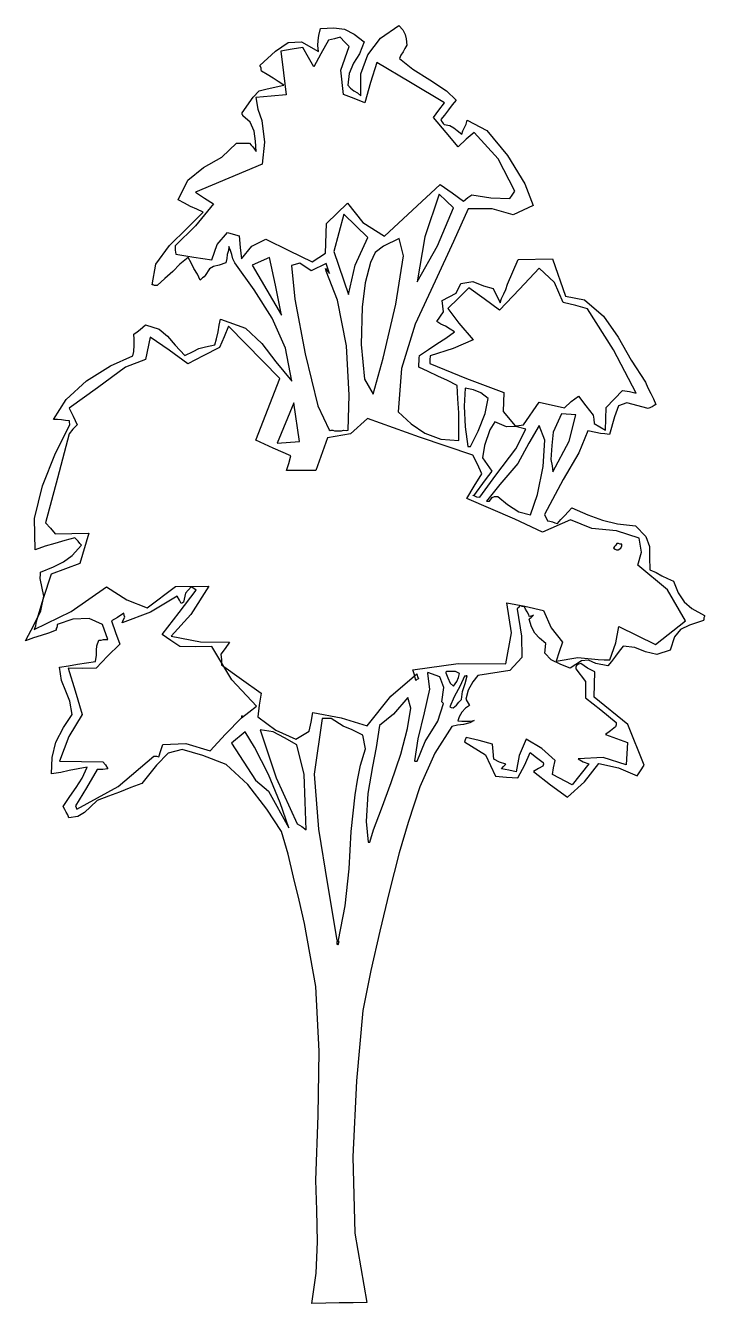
# Model space of a CAD drawing. Extents: x -3143 to -339, y -5891 to -614.
import ezdxf

# ---------------------------------------------------------------- set-up
doc = ezdxf.new("R2010")
doc.units = 0
doc.layers.get('0').update_dxf_attribs({"linetype": 'CONTINUOUS'})

msp = doc.modelspace()

# ---------------------------------------------------------------- linework, layer by layer
at = {"color": 0}
for points in [[(-1961, -5891.3), (-1942.3, -5766), (-1937.6, -5636.2), (-1939.9, -5506.6), (-1944.4, -5381.7), (-1935.1, -5115.3), (-1930.5, -4849), (-1944.4, -4583), (-1990.7, -4322.2), (-2013.2, -4225.4), (-2035.7, -4130.8), (-2058.2, -4036.3), (-2085.3, -3941.9), (-2147.1, -3850.3), (-2225.2, -3747.5), (-2314.6, -3665.7), (-2410.2, -3628), (-2496.3, -3604.1), (-2553.9, -3619), (-2601.7, -3668.4), (-2662.9, -3743.6), (-2708.9, -3760.6), (-2754.8, -3779.9), (-2800.8, -3796.9), (-2846.8, -3813.9), (-2874.2, -3839.9), (-2899.2, -3863.5), (-2926.7, -3880.1), (-2963.7, -3885.4), (-2968.5, -3873.9), (-2975.6, -3862.5), (-2980.5, -3851), (-2987.6, -3839.5), (-2960.6, -3797.4), (-2933.4, -3759.9), (-2908.6, -3722.4), (-2888.6, -3675.8), (-2925.5, -3683.3), (-2962.4, -3690.9), (-2997, -3698.5), (-3036.3, -3703.8), (-3032.8, -3636.6), (-3017.7, -3573.8), (-2986.4, -3513.1), (-2950.3, -3459.2), (-2960.5, -3403.8), (-2977.4, -3362.5), (-2994.4, -3318.8), (-3002.3, -3263.3), (-2965.4, -3258.1), (-2928.5, -3250.5), (-2891.5, -3245.2), (-2854.6, -3239.9), (-2850.4, -3214.4), (-2850.7, -3193.6), (-2848.7, -3175), (-2839.9, -3151.7), (-2830.6, -3151.5), (-2821.4, -3149.1), (-2812.2, -3148.9), (-2802.9, -3148.7), (-2824.8, -3086.6), (-2880.8, -3062.1), (-2947.9, -3065.6), (-3012.3, -3087.6), (-3012.2, -3092.2), (-3014.4, -3099.2), (-3016.7, -3103.8), (-3016.5, -3110.8), (-3048.7, -3122.9), (-3078.7, -3132.7), (-3110.9, -3142.5), (-3143.1, -3154.7), (-3107.3, -3086.9), (-3080.4, -3030.9), (-3067.6, -2970.5), (-3082.8, -2896.6), (-3082.9, -2892), (-3080.7, -2885), (-3080.8, -2878.1), (-3080.9, -2871.1), (-3028.1, -2849.4), (-2986.8, -2827.8), (-2950.2, -2801.7), (-2911.6, -2759.4), (-2918.6, -2752.6), (-2925.7, -2743.4), (-2932.8, -2736.6), (-2939.9, -2729.8), (-2981.4, -2739.8), (-3022.8, -2752.1), (-3062, -2764.3), (-3103.4, -2778.9), (-3105.6, -2649.3), (-3073.3, -2514.5), (-3020.1, -2379.3), (-2959.6, -2262.5), (-2959.7, -2257.8), (-2962.1, -2253.3), (-2962.1, -2250.9), (-2962.2, -2246.3), (-2978.4, -2244.3), (-2994.7, -2242.3), (-3010.9, -2240.2), (-3027.1, -2240.5), (-2975.3, -2158.6), (-2891, -2080.7), (-2792.5, -2018.8), (-2700.6, -1977.8), (-2696.3, -1959.2), (-2694.5, -1933.7), (-2694.9, -1908.3), (-2695.3, -1887.5), (-2681.5, -1878), (-2670.1, -1868.5), (-2658.7, -1859), (-2647.3, -1849.6), (-2591.4, -1867.1), (-2556.2, -1896.6), (-2525.5, -1933.1), (-2485.4, -1976.4), (-2450.9, -1959.6), (-2428, -1947.6), (-2400.3, -1940.2), (-2361.1, -1932.5), (-2354.6, -1907), (-2348.2, -1879.1), (-2344, -1851.2), (-2337.5, -1825.6), (-2235, -1863.2), (-2166.7, -1926.8), (-2109.9, -2002.2), (-2043.6, -2082.1), (-2069.2, -1946), (-2124.6, -1821.9), (-2198.4, -1705.1), (-2279.1, -1593.1), (-2286.3, -1577), (-2291.2, -1558.6), (-2296.1, -1542.5), (-2303.4, -1526.4), (-2305.4, -1542.6), (-2309.8, -1558.9), (-2311.8, -1575.2), (-2316.1, -1593.8), (-2343.7, -1603.5), (-2366.8, -1608.5), (-2382.8, -1618.1), (-2400.8, -1646.2), (-2405.4, -1650.9), (-2412.2, -1655.6), (-2416.8, -1660.3), (-2421.3, -1665.1), (-2433.4, -1639.8), (-2447.6, -1616.9), (-2459.6, -1594), (-2471.6, -1571), (-2505.8, -1599.4), (-2535.4, -1630), (-2567.3, -1658.3), (-2599.2, -1686.7), (-2603.9, -1686.8), (-2610.8, -1686.9), (-2615.5, -1684.6), (-2620.1, -1684.7), (-2605.4, -1598.8), (-2548.9, -1521.4), (-2476, -1450.7), (-2410, -1384.7), (-2435.7, -1371.3), (-2461.4, -1360.2), (-2487.1, -1346.7), (-2512.8, -1333.3), (-2472.5, -1251.5), (-2408.6, -1199.5), (-2333, -1156.5), (-2271.5, -1099.9), (-2257.6, -1099.6), (-2243.7, -1099.4), (-2232.1, -1099.2), (-2218.2, -1098.9), (-2211.1, -1108.1), (-2204.1, -1114.9), (-2197, -1124), (-2189.9, -1133.2), (-2192.9, -1091.6), (-2198.3, -1050), (-2215.1, -1013.2), (-2245.7, -986), (-2245.7, -983.7), (-2248.1, -981.4), (-2248.1, -976.8), (-2248.2, -974.4), (-2203, -908.8), (-2178, -882.9), (-2145.7, -875.4), (-2076.5, -860.3), (-2100, -844.5), (-2121, -831), (-2144.5, -815.2), (-2167.9, -801.7), (-2170.3, -794.8), (-2170.4, -790.2), (-2172.8, -783.3), (-2175.2, -778.7), (-2111.4, -719.7), (-2058.8, -684.1), (-2003.3, -680.8), (-1933.1, -721.2), (-1935.9, -695.8), (-1933.9, -674.9), (-1932, -654.1), (-1925.5, -626.2), (-1870, -622.9), (-1825.9, -629.1), (-1786.2, -649.2), (-1744, -680.9), (-1764, -729.9), (-1788.7, -769.6), (-1806.5, -811.6), (-1812.6, -860.4), (-1800.9, -871.7), (-1786.8, -883.1), (-1772.7, -892.1), (-1758.6, -903.4), (-1757.9, -813.1), (-1729.2, -733.9), (-1677.1, -665.8), (-1601.6, -613.6), (-1585.1, -631.8), (-1575.5, -650.2), (-1570.6, -668.6), (-1567.8, -694), (-1576.8, -708.1), (-1583.5, -722.1), (-1592.5, -736.1), (-1599.2, -750.1), (-1542.9, -793.1), (-1472.7, -838.2), (-1404.8, -883.3), (-1364.7, -922), (-1380.6, -940.8), (-1396.5, -961.9), (-1412.3, -983), (-1428.2, -1001.8), (-1425.7, -1008.7), (-1421, -1013.3), (-1418.6, -1017.8), (-1413.9, -1022.4), (-1390.7, -1026.6), (-1374.3, -1035.6), (-1360.2, -1046.9), (-1341.4, -1062.8), (-1337.1, -1048.8), (-1330.4, -1034.8), (-1323.7, -1020.8), (-1319.3, -1004.5), (-1237.5, -1047.1), (-1152.4, -1149.8), (-1080.9, -1266.6), (-1046.9, -1356.3), (-1129.6, -1394.8), (-1215.7, -1370.8), (-1315.2, -1370.2), (-1375.4, -1505.6), (-1451.3, -1669), (-1533.8, -1846.3), (-1590.8, -2030.2), (-1603.9, -2208.7), (-1549.8, -2258.7), (-1493.5, -2297.1), (-1428.3, -2321.4), (-1354.1, -2327.1), (-1352.8, -2271.5), (-1353.8, -2213.6), (-1357.1, -2155.8), (-1360.4, -2100.3), (-1400.1, -2080.1), (-1439.8, -2062.3), (-1479.5, -2042.2), (-1519.1, -2024.3), (-1519.3, -2012.8), (-1517.3, -1998.8), (-1517.5, -1987.3), (-1515.4, -1975.7), (-1478.7, -1951.9), (-1444.4, -1928.1), (-1407.8, -1904.3), (-1371.2, -1878.2), (-1389.9, -1867), (-1408.6, -1855.7), (-1427.3, -1846.8), (-1443.7, -1835.5), (-1416.6, -1795.7), (-1422.1, -1749.5), (-1364.7, -1718.4), (-1344.6, -1678.7), (-1296.1, -1670.9), (-1251.8, -1688.6), (-1212.3, -1699.5), (-1183.4, -1759.2), (-1176.8, -1740.6), (-1167.9, -1721.9), (-1159, -1703.2), (-1152.4, -1682.3), (-1107.9, -1579.6), (-966.7, -1577.2), (-913.1, -1731.3), (-834.1, -1746.2), (-756.5, -1814.3), (-694.8, -1901.1), (-642.2, -1995.1), (-582.7, -2086.7), (-573.1, -2109.7), (-561.1, -2132.6), (-549.1, -2155.6), (-539.5, -2178.6), (-546.3, -2183.3), (-555.5, -2188.1), (-562.4, -2190.5), (-571.6, -2195.3), (-660, -2171.4), (-694.5, -2183.6), (-709.9, -2230.2), (-731.8, -2302.3), (-750.3, -2300.3), (-768.9, -2298.3), (-787.5, -2294), (-820, -2287.6), (-857.8, -2378.6), (-923, -2488.5), (-999.2, -2633.4), (-987.2, -2658.7), (-977.9, -2660.8), (-966.3, -2662.9), (-956.9, -2667.4), (-945.3, -2669.5), (-931.7, -2653.1), (-915.8, -2636.6), (-902.1, -2622.4), (-886.2, -2606), (-820.9, -2634.9), (-760.3, -2657), (-697.5, -2672.1), (-623.3, -2680.1), (-580.9, -2723.3), (-566.3, -2764.7), (-565.5, -2808.7), (-564.6, -2862), (-538.9, -2873.1), (-515.5, -2886.6), (-492.2, -2897.7), (-466.5, -2908.9), (-447.2, -2957.1), (-423.4, -2993.8), (-390.5, -3021), (-339.1, -3050.2), (-339, -3054.8), (-341.2, -3059.5), (-341.1, -3066.4), (-343.3, -3071.1), (-400.9, -3090.6), (-437.6, -3107.4), (-462.5, -3138), (-480.1, -3193.8), (-535.3, -3211), (-581.8, -3200.3), (-626.1, -3182.5), (-674.9, -3176.4), (-690.7, -3197.5), (-706.5, -3218.6), (-722.4, -3239.7), (-738.2, -3258.5), (-787, -3247.8), (-817.4, -3234.5), (-847.4, -3237.3), (-893.2, -3268.2), (-932.8, -3252.7), (-972.5, -3232.5), (-998.5, -3205.2), (-994.5, -3165.8), (-1020.4, -3143.1), (-1039.3, -3122.6), (-1053.6, -3097.4), (-1063.4, -3065.1), (-1058.9, -3060.4), (-1054.3, -3058), (-1049.7, -3053.3), (-1045.2, -3048.6), (-1049.8, -3051), (-1052, -3053.4), (-1056.7, -3053.4), (-1061.3, -3055.8), (-1066.1, -3044.3), (-1070.9, -3035.2), (-1078, -3023.7), (-1082.8, -3014.5), (-1087.5, -3012.3), (-1092.1, -3012.4), (-1096.8, -3010.1), (-1101.4, -3010.2), (-1103.7, -3012.6), (-1105.9, -3017.3), (-1110.5, -3019.6), (-1112.7, -3024.3), (-1094.6, -3135.1), (-1093.1, -3223.1), (-1143.1, -3277.2), (-1274.7, -3298), (-1295, -3323.8), (-1315.3, -3358.9), (-1323.9, -3396.1), (-1309.5, -3421.3), (-1325.5, -3433.2), (-1341.5, -3449.7), (-1352.7, -3468.4), (-1357.1, -3484.7), (-1340.8, -3486.7), (-1324.6, -3486.4), (-1308.4, -3486.1), (-1289.9, -3483.5), (-1308.3, -3493.1), (-1333.6, -3500.4), (-1359, -3503.2), (-1382.1, -3508.2), (-1452, -3618.3), (-1514.3, -3758.3), (-1562.7, -3905), (-1599.9, -4030.6), (-1641, -4193.4), (-1679.9, -4353.8), (-1716.4, -4516.5), (-1750.6, -4681.5), (-1775.6, -4971.3), (-1790.9, -5286.4), (-1783.1, -5601.1), (-1734.1, -5887.3), (-1789.7, -5888.3), (-1847.5, -5889.3), (-1903.1, -5890.3), (-1961, -5891.3)], [(-1959.6, -1589.9), (-1932.2, -1570.9), (-1904.7, -1554.2), (-1899.9, -1431.4), (-1813.4, -1346.5), (-1749.5, -1426.4), (-1660.5, -1482.8), (-1544.3, -1376.6), (-1430.4, -1270.4), (-1381.2, -1304.3), (-1334.3, -1338.2), (-1316.1, -1324), (-1300.1, -1312.1), (-1221.1, -1324.6), (-1142.4, -1327.9), (-1133.3, -1313.8), (-1122, -1297.4), (-1191.5, -1164.4), (-1290.7, -1055), (-1322.6, -1083.3), (-1356.8, -1114), (-1406.4, -1054.7), (-1458.4, -993.1), (-1435.8, -962.6), (-1413.2, -932.1), (-1553.5, -848.9), (-1691.6, -765.6), (-1717.9, -849.4), (-1741.9, -933.2), (-1786.2, -915.5), (-1830.5, -897.7), (-1841.5, -798.3), (-1806.2, -700.5), (-1825, -682.3), (-1843.9, -661.8), (-1866.9, -669.1), (-1892.3, -674.2), (-1923.7, -730.3), (-1952.9, -784.1), (-1974.4, -745.1), (-1998.3, -703.9), (-2042.1, -711.6), (-2088.3, -719.3), (-2077.4, -809.4), (-2066.6, -899.5), (-2129, -905.2), (-2191.4, -911), (-2183.6, -959.4), (-2166.6, -1005.4), (-2155.8, -1095.5), (-2165.8, -1186), (-2303.7, -1244), (-2441.6, -1301.9), (-2404.1, -1326.7), (-2366.7, -1349.2), (-2441.5, -1440.8), (-2525.7, -1523.3), (-2525.4, -1541.9), (-2522.8, -1558), (-2448.5, -1570.6), (-2374.2, -1580.9), (-2352.1, -1518), (-2309, -1468.6), (-2285.7, -1475.2), (-2260.2, -1481.7), (-2257, -1530.2), (-2251.6, -1576.4), (-2208.5, -1524.7), (-2151.1, -1496), (-2055.4, -1542.9), (-1959.6, -1589.9)], [(-1525.3, -1672.6), (-1442.2, -1522.9), (-1375.5, -1366.7), (-1406.1, -1337.1), (-1434.4, -1309.8), (-1493.8, -1486.8), (-1525.3, -1672.6)], [(-1809.1, -1723.8), (-1781.1, -1602.9), (-1729.9, -1488.6), (-1779.3, -1440.9), (-1828.8, -1393.1), (-1870.1, -1546.6), (-1809.1, -1723.8)], [(-1707, -2136.4), (-1665.6, -1987.5), (-1614, -1764.4), (-1582.7, -1564.8), (-1600.2, -1493.3), (-1664.4, -1524.5), (-1698.7, -1550.6), (-1718.8, -1592.6), (-1740.5, -1676.3), (-1752.7, -1776.1), (-1756.9, -1931.3), (-1742.8, -2074.6), (-1707, -2136.4)], [(-2085.4, -1809.7), (-2110.8, -1685.1), (-2135.9, -1572.1), (-2207.1, -1603.4), (-2085.4, -1809.7)], [(-1847.9, -2287.1), (-1838.7, -2286.9), (-1829.4, -2284.4), (-1817.8, -2286.5), (-1810.9, -2284.1), (-1806.5, -2140.5), (-1817, -1936.9), (-1855, -1747.8), (-1901.1, -1628.2), (-1903.6, -1616.7), (-1887, -1637.2), (-1901.7, -1595.8), (-1963.6, -1627), (-2010.5, -1595.4), (-2045, -1605.2), (-2031, -1743.9), (-1987.7, -1970), (-1935.4, -2184.4), (-1889.7, -2283.2), (-1885, -2285.4), (-1880.4, -2285.3), (-1878, -2285.3), (-1873.4, -2285.2), (-1866.4, -2287.4), (-1861.8, -2287.3), (-1854.9, -2287.2), (-1847.9, -2287.1)], [(-748.3, -2284.1), (-745.3, -2191.4), (-677.1, -2120.8), (-649.2, -2124.9), (-621.3, -2131.4), (-714.7, -1952.4), (-821.9, -1783), (-870.7, -1769.9), (-921.9, -1756.9), (-958, -1674.2), (-1021.6, -1615.2), (-1103.4, -1702.2), (-1185.2, -1789.3), (-1248.6, -1741.8), (-1311.9, -1696.6), (-1355.1, -1739), (-1398.4, -1781.5), (-1353.3, -1843.2), (-1294.2, -1911.6), (-1376.9, -1947.8), (-1471.3, -1977.2), (-1473.4, -1993.5), (-1473.1, -2009.7), (-1321.5, -2071.8), (-1167.7, -2129.3), (-1171, -2208.1), (-1121.3, -2267.4), (-1105.2, -2264.8), (-1086.7, -2262.2), (-1021.2, -2168.5), (-916.6, -2192.1), (-889.3, -2166.1), (-859.5, -2144.8), (-828.8, -2183.6), (-798, -2222.4), (-795.4, -2238.6), (-795.1, -2257.1), (-771.7, -2270.6), (-748.3, -2284.1)], [(-2027.1, -3561.2), (-1999.6, -3544.5), (-1972.1, -3527.8), (-1963.5, -3490.6), (-1957.2, -3451.1), (-1838.8, -3472.2), (-1731.7, -3505.1), (-1634.3, -3383), (-1527.1, -3290.8), (-1524.6, -3302.4), (-1519.8, -3311.5), (-1526.7, -3314), (-1531.3, -3318.7), (-1536.3, -3295.6), (-1543.6, -3274.9), (-1356.5, -3248.5), (-1159.7, -3249.7), (-1136.5, -3122), (-1154.9, -2997.3), (-1080.5, -3012.2), (-1003.8, -3029.4), (-972.5, -3100.6), (-925.2, -3159.9), (-938.4, -3199.5), (-951.6, -3239.1), (-861.5, -3223.7), (-778.1, -3231.5), (-752.6, -3233.3), (-729.4, -3232.9), (-705.2, -3163.1), (-692.5, -3095.7), (-540.7, -3169.4), (-417.4, -3072.4), (-491.4, -2944), (-613.6, -2842), (-598.3, -2788.5), (-608.5, -2730.8), (-701.7, -2700), (-803.7, -2690.2), (-848, -2672.4), (-892.3, -2654.7), (-1007.2, -2705.3), (-1121.6, -2651.7), (-1221.8, -2609.5), (-1319.8, -2567.2), (-1290.6, -2515.8), (-1259.1, -2464.3), (-1276, -2425.2), (-1295.2, -2388.5), (-1516.4, -2313.7), (-1730.7, -2236.4), (-1801.4, -2300.1), (-1896, -2315.7), (-1944.6, -2450.8), (-2065, -2450.6), (-2056.2, -2422.7), (-2047.5, -2390.1), (-2119.8, -2358.9), (-2192.2, -2325.5), (-2092.5, -2071.4), (-2304.6, -1855.2), (-2322.3, -1899.5), (-2342.4, -1943.8), (-2408.9, -1977.4), (-2473.2, -2010.9), (-2550.6, -1954.4), (-2627.9, -1900.2), (-2647.1, -1993.1), (-2729.9, -2024.6), (-2846.5, -2110), (-2963.1, -2193.1), (-2946.3, -2227.5), (-2929.5, -2262), (-2947.7, -2280.8), (-2963.6, -2299.6), (-3011.3, -2483.3), (-3061.3, -2667.1), (-3040.1, -2689.9), (-3021.2, -2712.7), (-2951.7, -2711.5), (-2882.3, -2710.3), (-2919.5, -2835.9), (-3036.8, -2879.6), (-3069.8, -2979.8), (-3100.4, -3079.8), (-3102.5, -3093.8), (-3106.9, -3107.7), (-2955.4, -3033.3), (-2809, -2931.2), (-2724.7, -2985.3), (-2640.8, -3018.6), (-2524.3, -2930.9), (-2385.4, -2928.5), (-2459.8, -3045.5), (-2541.5, -3134.9), (-2420.7, -3158.3), (-2300.3, -3160.8), (-2318.4, -3186.6), (-2336.5, -3210), (-2333.8, -3233.1), (-2333.4, -3254), (-2251.4, -3312.7), (-2169.3, -3371.5), (-2177.7, -3420.3), (-2183.8, -3469), (-2108.8, -3523.2), (-2027.1, -3561.2)], [(-1305.1, -2351.7), (-1273.7, -2288.6), (-1244.9, -2216.3), (-1232.1, -2153.6), (-1262.6, -2131), (-1292.9, -2117.6), (-1327.8, -2111.3), (-1331.1, -2185.4), (-1327.3, -2271), (-1316.6, -2351.9), (-1312, -2351.8), (-1309.7, -2351.7), (-1305.1, -2351.7)], [(-2104, -2337.8), (-2011.5, -2331.6), (-2035.1, -2172.3), (-2104, -2337.8)], [(-1266.7, -2561.7), (-1201.1, -2470.2), (-1117.4, -2362.3), (-1077.1, -2280.6), (-1119, -2269.7), (-1156, -2270.4), (-1205, -2250.4), (-1225.2, -2283.1), (-1247.2, -2348.3), (-1255.6, -2399.4), (-1217.6, -2454.3), (-1244.8, -2489.5), (-1292.2, -2555.2), (-1294.6, -2552.9), (-1280.6, -2559.6), (-1266.7, -2561.7)], [(-1057, -2634.4), (-1028.4, -2550.6), (-1005, -2434.4), (-997.6, -2325.5), (-1021.8, -2265.7), (-1064.5, -2338.2), (-1109.4, -2422.3), (-1184.2, -2509.3), (-1238.6, -2577.4), (-1234, -2577.3), (-1231.7, -2577.3), (-1227, -2577.2), (-1215.7, -2563.1), (-1206.5, -2558.3), (-1192.6, -2558.1), (-1152.7, -2592.1), (-1105.9, -2621.4), (-1057, -2634.4)], [(-965.2, -2456.9), (-898, -2330.7), (-869.8, -2221.4), (-930, -2217.8), (-963.5, -2292.5), (-969.4, -2348.1), (-973.1, -2406.1), (-968, -2431.4), (-965.2, -2456.9)], [(-695.7, -2778.6), (-684.2, -2771.4), (-679.8, -2762.1), (-679.9, -2755.2), (-686.8, -2755.3), (-693.8, -2753.1), (-700.8, -2753.2), (-705.3, -2760.2), (-709.8, -2764.9), (-714.3, -2772), (-707.3, -2776.5), (-702.6, -2778.7), (-695.7, -2778.6)], [(-2931.9, -3850.1), (-2759.9, -3756.9), (-2613.9, -3631.6), (-2602.3, -3631.4), (-2593, -3633.6), (-2584.2, -3607.9), (-2575.4, -3582.3), (-2480.5, -3578.3), (-2380.5, -3609), (-2316.8, -3540.8), (-2250.9, -3472.5), (-2248.7, -3467.8), (-2248.7, -3463.2), (-2251, -3467.8), (-2250.9, -3472.5), (-2221.2, -3448.8), (-2189.2, -3425.1), (-2290.7, -3315.7), (-2374.1, -3178.3), (-2441.2, -3179.5), (-2506, -3178.3), (-2543.5, -3153.5), (-2578.7, -3128.6), (-2508.5, -3037.1), (-2438.3, -2945.6), (-2447.7, -2938.8), (-2459.4, -2932.1), (-2482.1, -2957.9), (-2490.7, -2995.1), (-2495.3, -2997.5), (-2499.9, -2999.9), (-2507.1, -2986.1), (-2516.6, -2970.1), (-2626.6, -3036.8), (-2743.9, -3080.6), (-2739.5, -3068.9), (-2732.7, -3057.2), (-2735.2, -3050.3), (-2737.6, -3041.1), (-2762.8, -3057.7), (-2788, -3072.1), (-2771, -3120.4), (-2753.9, -3168.7), (-2804, -3218.2), (-2851.8, -3267.7), (-2909.6, -3268.7), (-2967.5, -3267.4), (-2938.1, -3361.8), (-2908.6, -3458.5), (-2964.9, -3549.8), (-3002.5, -3652.3), (-2912.2, -3653), (-2824.2, -3653.8), (-2812.4, -3667.5), (-2802.8, -3683.5), (-2823.6, -3686.2), (-2846.8, -3686.6), (-2891.7, -3761.5), (-2936.7, -3836.3), (-2934.3, -3843.2), (-2931.9, -3850.1)], [(-904.7, -3800.9), (-834.1, -3737.1), (-775.2, -3662), (-693.9, -3679.1), (-616.9, -3712.5), (-603.4, -3691.4), (-587.6, -3668), (-655.3, -3500.2), (-793.9, -3386.8), (-792.5, -3333.6), (-791.1, -3282.6), (-821.4, -3266.9), (-849.5, -3248.9), (-858.7, -3251.4), (-867.9, -3256.2), (-870.1, -3263.2), (-870, -3270.1), (-829.7, -3322.7), (-830.9, -3389.8), (-767.5, -3439.6), (-704.1, -3491.8), (-703.9, -3501), (-706.1, -3510.3), (-726.6, -3526.9), (-747.2, -3541.1), (-656.3, -3574.3), (-661.7, -3667), (-757.1, -3636.2), (-861.2, -3642.7), (-840.1, -3653.9), (-816.8, -3662.7), (-884.8, -3749.6), (-966.6, -3707), (-962.4, -3679.2), (-956, -3649), (-1010.1, -3599), (-1075.6, -3560.8), (-1104.5, -3628.4), (-1117.2, -3695.8), (-1147.4, -3689.3), (-1177.6, -3682.9), (-1168.5, -3673.5), (-1159.5, -3664.1), (-1185.1, -3655.3), (-1208.4, -3644.1), (-1211.3, -3611.8), (-1214.1, -3581.7), (-1270, -3566.5), (-1323.4, -3553.5), (-1327.9, -3562.9), (-1330.1, -3572.2), (-1243.5, -3626.2), (-1202.6, -3713.5), (-1156.2, -3717.3), (-1109.8, -3721.1), (-1080.7, -3667.3), (-1058.4, -3616), (-1032.6, -3636.4), (-1004.5, -3656.8), (-1004.3, -3663.7), (-1006.5, -3673), (-1024.9, -3682.6), (-1045.5, -3694.5), (-975.1, -3748.8), (-904.7, -3800.9)], [(-1525.4, -3652), (-1492.1, -3570.4), (-1440.4, -3486.1), (-1416.2, -3413.9), (-1418.5, -3411.6), (-1420.9, -3409.4), (-1423.2, -3407.1), (-1415, -3346.8), (-1432, -3303.1), (-1480.9, -3285.4), (-1483.2, -3287.8), (-1483.2, -3287.8), (-1483.1, -3290.1), (-1475.1, -3354.8), (-1496.5, -3452.4), (-1522.4, -3559.3), (-1537.1, -3649.8), (-1534.7, -3652.1), (-1530.1, -3652), (-1525.4, -3652)], [(-1375.8, -3341.4), (-1362.2, -3322.7), (-1355.5, -3306.4), (-1351.2, -3290.1), (-1367.5, -3281.1), (-1383.7, -3281.4), (-1404.6, -3281.8), (-1406.9, -3284.1), (-1406.9, -3284.1), (-1406.8, -3286.4), (-1399.5, -3307.1), (-1389.8, -3330.1), (-1375.8, -3341.4)], [(-1376.5, -3431.7), (-1362.8, -3419.9), (-1353.8, -3408.2), (-1342.4, -3396.4), (-1338.3, -3363.9), (-1327.3, -3331.3), (-1318.6, -3298.8), (-1323.3, -3298.9), (-1325.5, -3301.2), (-1330.2, -3301.3), (-1348, -3341), (-1372.7, -3385.4), (-1390.5, -3427.4), (-1385.8, -3429.6), (-1383.5, -3429.5), (-1376.5, -3431.7)], [(-1721, -3986.4), (-1705.7, -3935.2), (-1672.5, -3849), (-1632.7, -3739.5), (-1593.1, -3623), (-1564.9, -3516.1), (-1552.4, -3432.5), (-1564.8, -3388.7), (-1623.8, -3456.9), (-1680.8, -3504.2), (-1695.4, -3594.7), (-1710.3, -3673.7), (-1729.2, -3785.2), (-1736.4, -3901), (-1728, -3986.6), (-1725.6, -3986.5), (-1723.3, -3986.5), (-1721, -3986.4)], [(-1850.5, -4391.5), (-1822.9, -4249.8), (-1807.1, -4096.7), (-1798.2, -3941.5), (-1782.3, -3790.7), (-1771.8, -3730.3), (-1759, -3667.6), (-1739.3, -3600.1), (-1749.6, -3544.7), (-1793.9, -3522.4), (-1831.3, -3506.8), (-1880.4, -3475.3), (-1917.5, -3475.9), (-1950.5, -3705.7), (-1932.6, -3932.2), (-1896.2, -4160.8), (-1857.5, -4391.6), (-1857.5, -4391.6), (-1855.2, -4391.6), (-1852.9, -4391.6), (-1850.5, -4391.5)], [(-2055.4, -3927.4), (-2092, -3823.9), (-2140.3, -3706.7), (-2197.8, -3594.2), (-2236, -3530.1), (-2293, -3577.4), (-2193.1, -3730.8), (-2139.1, -3776.1), (-2055.4, -3927.4)], [(-2021, -3910.6), (-2002.3, -3921.9), (-1983.5, -3935.5), (-1987.8, -3819.8), (-1992.1, -3706.4), (-2022.1, -3584.2), (-2073.5, -3555), (-2120.2, -3530.4), (-2173.6, -3522.1), (-2107.7, -3720), (-2021, -3910.6)], [(-1852.5, -4410.1), (-1850.3, -4407.7), (-1850.3, -4405.4), (-1848.1, -4396.1), (-1852.8, -4396.2), (-1855.1, -4396.2), (-1857.4, -4396.3), (-1857.3, -4400.9), (-1857.2, -4405.5), (-1857.2, -4407.8), (-1854.9, -4407.8), (-1854.9, -4407.8), (-1852.5, -4410.1)]]:
    msp.add_lwpolyline(points, dxfattribs=at)

doc.saveas('drawing.dxf')
